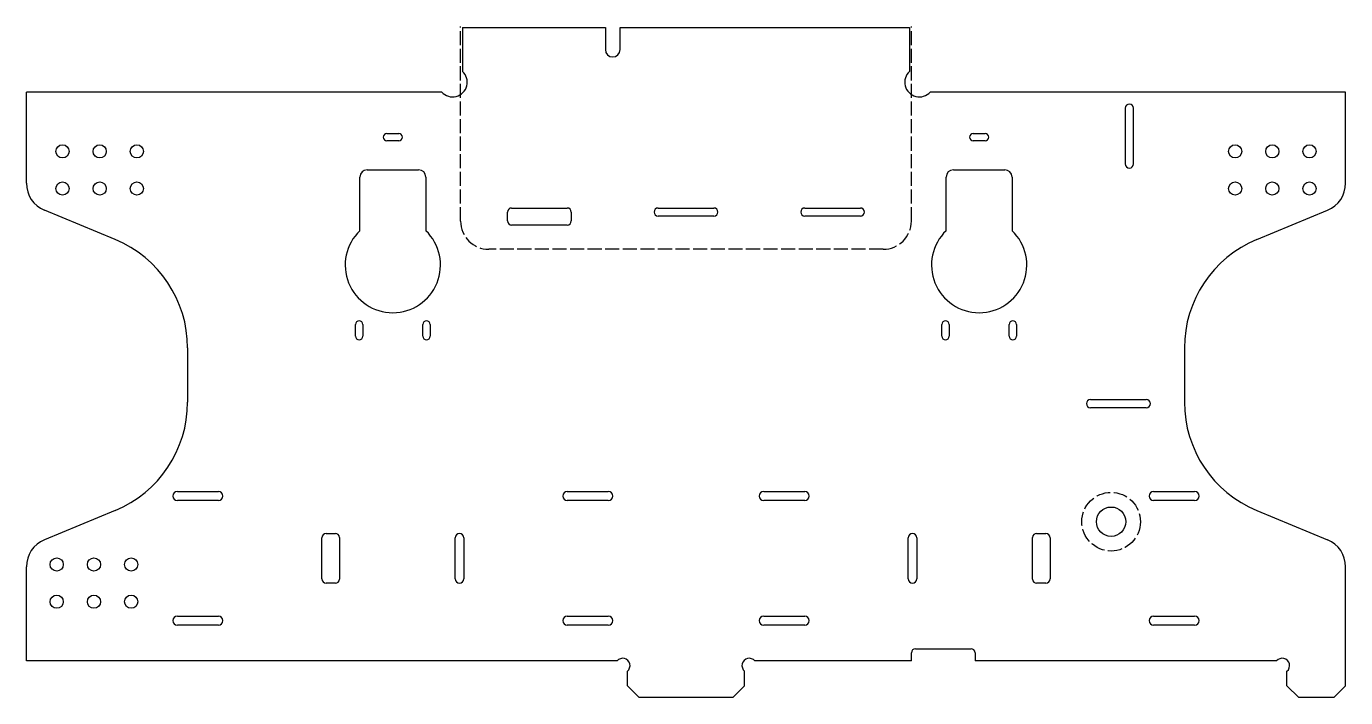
# Model space of a CAD drawing. Header units: millimetres. Extents: x -25.3 to 64.7, y 147.6 to 193.3.
import ezdxf

# ---------------------------------------------------------------- set-up
doc = ezdxf.new("R2010")
doc.units = ezdxf.units.MM
doc.header["$LTSCALE"] = 0.08
doc.linetypes.add('ACAD_ISO02W100', pattern=[15, 12, -3])
doc.linetypes.add('SLD-Solid', pattern=[0])

msp = doc.modelspace()

# ---------------------------------------------------------------- linework, layer by layer
at = {"color": 1, "linetype": 'ACAD_ISO02W100'}
for p, q in [((4.296, 180.06), (4.296, 193.34)), ((35.047, 180.06), (35.047, 193.34)), ((33.121, 178.135), (6.221, 178.135))]:
    msp.add_line(p, q, dxfattribs=at)
at = {"color": 7, "linetype": 'SLD-Solid', "lineweight": 25}
for p, q in [((4.421, 193.258), (4.421, 190.271)), ((4.421, 193.258), (14.171, 193.258)), ((14.171, 193.258), (14.171, 191.758)), ((15.171, 193.258), (34.921, 193.258)), ((15.171, 191.758), (15.171, 193.258)), ((34.921, 193.258), (34.921, 190.271)), ((-25.329, 182.645), (-25.329, 188.858)), ((3.009, 188.858), (-25.329, 188.858)), ((64.671, 188.858), (36.334, 188.858)), ((64.671, 182.645), (64.671, 188.858)), ((49.641, 187.758), (49.641, 183.958)), ((50.201, 183.958), (50.201, 187.758)), ((-0.729, 186.03), (0.071, 186.03)), ((0.071, 185.53), (-0.729, 185.53)), ((39.271, 186.03), (40.071, 186.03)), ((40.071, 185.53), (39.271, 185.53)), ((-2.579, 179.404), (-2.579, 183.058)), ((-2.079, 183.558), (1.421, 183.558)), ((1.921, 183.058), (1.921, 179.404)), ((37.421, 179.404), (37.421, 183.058)), ((37.921, 183.558), (41.421, 183.558)), ((41.921, 183.058), (41.921, 179.404)), ((7.771, 180.953), (11.571, 180.953)), ((17.771, 180.953), (21.571, 180.953)), ((27.771, 180.953), (31.571, 180.953)), ((-19.267, 178.798), (-24.094, 180.797)), ((7.496, 180.073), (7.496, 180.678)), ((11.846, 180.678), (11.846, 180.073)), ((21.571, 180.403), (17.771, 180.403)), ((31.571, 180.403), (27.771, 180.403)), ((58.61, 178.798), (63.437, 180.797)), ((11.566, 179.793), (7.776, 179.793)), ((-2.879, 172.208), (-2.879, 173.008)), ((-2.379, 173.008), (-2.379, 172.208)), ((1.721, 172.208), (1.721, 173.008)), ((2.221, 173.008), (2.221, 172.208)), ((37.121, 172.208), (37.121, 173.008)), ((37.621, 173.008), (37.621, 172.208)), ((41.721, 172.208), (41.721, 173.008)), ((42.221, 173.008), (42.221, 172.208)), ((-14.329, 171.407), (-14.329, 167.71)), ((53.671, 171.407), (53.671, 167.71)), ((47.271, 167.888), (51.071, 167.888)), ((51.071, 167.328), (47.271, 167.328)), ((-15.029, 161.608), (-12.229, 161.608)), ((11.571, 161.608), (14.371, 161.608)), ((24.971, 161.608), (27.771, 161.608)), ((51.571, 161.608), (54.371, 161.608)), ((-19.267, 160.319), (-24.094, 158.32)), ((-12.229, 161.008), (-15.029, 161.008)), ((14.371, 161.008), (11.571, 161.008)), ((27.771, 161.008), (24.971, 161.008)), ((54.371, 161.008), (51.571, 161.008)), ((58.61, 160.319), (63.437, 158.32)), ((-5.179, 155.658), (-5.179, 158.458)), ((-4.879, 158.758), (-4.249, 158.758)), ((-3.969, 158.478), (-3.969, 155.638)), ((3.921, 155.658), (3.921, 158.458)), ((4.521, 158.458), (4.521, 155.658)), ((34.821, 155.658), (34.821, 158.458)), ((35.421, 158.458), (35.421, 155.658)), ((43.311, 155.638), (43.311, 158.478)), ((43.591, 158.758), (44.221, 158.758)), ((44.521, 158.458), (44.521, 155.658)), ((-25.329, 150.058), (-25.329, 156.472)), ((64.671, 148.358), (64.671, 156.472)), ((-4.249, 155.358), (-4.879, 155.358)), ((44.221, 155.358), (43.591, 155.358)), ((-15.029, 153.108), (-12.229, 153.108)), ((11.571, 153.108), (14.371, 153.108)), ((24.971, 153.108), (27.771, 153.108)), ((51.571, 153.108), (54.371, 153.108)), ((-12.229, 152.508), (-15.029, 152.508)), ((14.371, 152.508), (11.571, 152.508)), ((27.771, 152.508), (24.971, 152.508)), ((54.371, 152.508), (51.571, 152.508)), ((35.046, 150.058), (35.046, 150.608)), ((35.326, 150.888), (39.116, 150.888)), ((39.396, 150.608), (39.396, 150.058)), ((14.967, 150.058), (-25.329, 150.058)), ((35.046, 150.058), (24.375, 150.058)), ((59.967, 150.058), (39.396, 150.058)), ((15.671, 148.358), (15.671, 149.355)), ((23.671, 148.358), (23.671, 149.355)), ((60.671, 148.358), (60.671, 149.355)), ((15.671, 148.358), (16.471, 147.558)), ((22.871, 147.558), (23.671, 148.358)), ((60.671, 148.358), (61.471, 147.558)), ((63.871, 147.558), (64.671, 148.358)), ((22.871, 147.558), (16.471, 147.558)), ((63.871, 147.558), (61.471, 147.558))]:
    msp.add_line(p, q, dxfattribs=at)
for centre, radius in [((-22.869, 184.818), 0.45), ((-20.329, 184.818), 0.45), ((-17.789, 184.818), 0.45), ((57.131, 184.818), 0.45), ((59.671, 184.818), 0.45), ((62.211, 184.818), 0.45), ((-22.869, 182.278), 0.45), ((-20.329, 182.278), 0.45), ((-17.789, 182.278), 0.45), ((57.131, 182.278), 0.45), ((59.671, 182.278), 0.45), ((62.211, 182.278), 0.45), ((48.671, 159.558), 1), ((-23.259, 156.638), 0.45), ((-20.719, 156.638), 0.45), ((-18.179, 156.638), 0.45), ((-23.259, 154.098), 0.45), ((-20.719, 154.098), 0.45), ((-18.179, 154.098), 0.45)]:
    msp.add_circle(centre, radius, dxfattribs=at)
at = {"color": 1, "linetype": 'ACAD_ISO02W100'}
msp.add_circle((48.671, 159.558), 2, dxfattribs=at)
at = {"color": 7, "linetype": 'SLD-Solid', "lineweight": 25}
for centre, radius, start, end in [((14.671, 191.758), 0.5, 180, 0), ((3.749, 189.53), 1, 222.20239, 47.79761), ((35.593, 189.53), 1, 132.20239, 317.79761), ((49.921, 187.758), 0.28, 0, 180), ((-0.729, 185.78), 0.25, 90, 270), ((0.071, 185.78), 0.25, 270, 90), ((39.271, 185.78), 0.25, 90, 270), ((40.071, 185.78), 0.25, 270, 90), ((49.921, 183.958), 0.28, 180, 0), ((-2.079, 183.058), 0.5, 90, 180), ((1.421, 183.058), 0.5, 0, 90), ((37.921, 183.058), 0.5, 90, 180), ((41.421, 183.058), 0.5, 0, 90), ((-23.329, 182.645), 2, 180, 247.5), ((62.671, 182.645), 2, 292.5, 0), ((7.771, 180.678), 0.275, 90, 180), ((11.571, 180.678), 0.275, 0, 90), ((17.771, 180.678), 0.275, 90, 270), ((21.571, 180.678), 0.275, 270, 90), ((27.771, 180.678), 0.275, 90, 270), ((31.571, 180.678), 0.275, 270, 90), ((7.776, 180.073), 0.28, 180, 270), ((11.566, 180.073), 0.28, 270, 0), ((-0.329, 177.058), 3.25, 133.81306, 46.18694), ((39.671, 177.058), 3.25, 133.81306, 46.18694), ((-22.329, 171.407), 8, 0, 67.5), ((61.671, 171.407), 8, 112.5, 180), ((-2.629, 173.008), 0.25, 0, 180), ((1.971, 173.008), 0.25, 0, 180), ((37.371, 173.008), 0.25, 0, 180), ((41.971, 173.008), 0.25, 0, 180), ((-2.629, 172.208), 0.25, 180, 0), ((1.971, 172.208), 0.25, 180, 0), ((37.371, 172.208), 0.25, 180, 0), ((41.971, 172.208), 0.25, 180, 0), ((-22.329, 167.71), 8, 292.5, 0), ((47.271, 167.608), 0.28, 90, 270), ((51.071, 167.608), 0.28, 270, 90), ((61.671, 167.71), 8, 180, 247.5), ((-15.029, 161.308), 0.3, 90, 270), ((-12.229, 161.308), 0.3, 270, 90), ((11.571, 161.308), 0.3, 90, 270), ((14.371, 161.308), 0.3, 270, 90), ((24.971, 161.308), 0.3, 90, 270), ((27.771, 161.308), 0.3, 270, 90), ((51.571, 161.308), 0.3, 90, 270), ((54.371, 161.308), 0.3, 270, 90), ((-4.879, 158.458), 0.3, 90, 180), ((-4.249, 158.478), 0.28, 0, 90), ((4.221, 158.458), 0.3, 0, 180), ((35.121, 158.458), 0.3, 0, 180), ((43.591, 158.478), 0.28, 90, 180), ((44.221, 158.458), 0.3, 0, 90), ((-23.329, 156.472), 2, 112.5, 180), ((62.671, 156.472), 2, 0, 67.5), ((-4.879, 155.658), 0.3, 180, 270), ((-4.249, 155.638), 0.28, 270, 0), ((4.221, 155.658), 0.3, 180, 0), ((35.121, 155.658), 0.3, 180, 0), ((43.591, 155.638), 0.28, 180, 270), ((44.221, 155.658), 0.3, 270, 0), ((-15.029, 152.808), 0.3, 90, 270), ((-12.229, 152.808), 0.3, 270, 90), ((11.571, 152.808), 0.3, 90, 270), ((14.371, 152.808), 0.3, 270, 90), ((24.971, 152.808), 0.3, 90, 270), ((27.771, 152.808), 0.3, 270, 90), ((51.571, 152.808), 0.3, 90, 270), ((54.371, 152.808), 0.3, 270, 90), ((35.326, 150.608), 0.28, 90, 180), ((39.116, 150.608), 0.28, 0, 90), ((15.353, 149.74), 0.5, 309.52361, 140.47639), ((23.989, 149.74), 0.5, 39.52361, 230.47639), ((60.353, 149.74), 0.5, 309.52361, 140.47639)]:
    msp.add_arc(centre, radius, start, end, dxfattribs=at)
at = {"color": 1, "linetype": 'ACAD_ISO02W100'}
for centre, start, end in [((6.221, 180.06), 180, 270), ((33.121, 180.06), 270, 0)]:
    msp.add_arc(centre, 1.925, start, end, dxfattribs=at)

doc.saveas('drawing.dxf')
